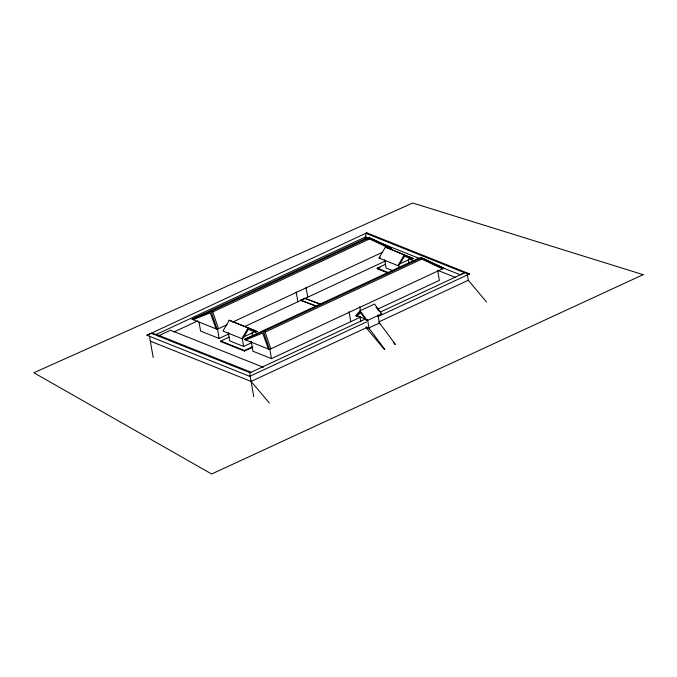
<?xml version="1.0" encoding="UTF-8"?>
<svg xmlns="http://www.w3.org/2000/svg" width="677" height="677" viewBox="0 0 677 677"><rect width="100%" height="100%" fill="white"/><g stroke="black" fill="none" stroke-linecap="round" stroke-linejoin="round"><path stroke-width="1.02" d="M249.745 376.327L250.084 372.731L250.964 372.198L156.37 334.413L151.386 333.304L146.926 335.259L249.745 376.327L366.477 321.939M156.37 334.413L365.563 236.958L365.91 233.362L366.782 232.829L469.601 273.906L377.961 316.591M248.307 329.284L255.796 332.195L257.133 331.569L229.19 320.229L222.97 331.078L241.934 338.652L243.263 338.035L248.408 329.344M241.934 338.652L248.146 327.803M404.651 256.211L398.965 265.156L397.949 265.629L378.985 258.055L385.433 247.105L413.148 258.546L411.811 259.164L410.787 258.758L398.855 264.318M397.949 265.629L404.389 254.67M356.559 316.261L360.299 312.325L366.223 320.119L367.256 320.534L381.752 313.781L374.525 304.041L360.029 310.794L355.527 315.846L357.346 315.897L360.46 312.622M367.636 238.829L369.346 237.602L391.501 248.087L390.164 248.713L368.009 238.219L365.038 238.676M146.926 335.259L366.782 232.829M192.031 319.265L366.367 238.05L369.346 237.602L211.012 311.361L192.031 319.265L217.165 329.301L227.083 324.689M158.308 335.936L170.545 330.232L263.285 367.281M212.756 311.945L369.498 238.922M173.938 331.967L197.819 320.839M232.803 322.024L382.53 252.267M378.985 258.055L380.322 257.429M316.201 306.258L300.52 300.216L304.658 298.286L321.262 304.388M199.038 322.083L200.587 331.053L219.136 338.458L229.571 333.6M244.752 326.526L385.162 261.119M252.927 347.166L244.524 351.075L220.88 341.631L220.77 341.022L229.173 337.104M388.657 273.296L377.301 268.761L377.199 268.143L385.594 264.233M377.301 268.761L380.102 267.457M243.136 337.205L254.772 331.781L255.796 332.195M244.346 339.422L418.682 258.208L421.653 257.751L443.807 268.244L269.471 349.459L244.346 339.422L264.656 330.892L270.808 348.841M263.319 331.51L421.653 257.751M265.071 332.102L421.813 259.079M228.276 332.779L229.672 340.87L243.661 346.455L251.734 342.697M220.77 341.022L244.414 350.466L251.886 346.988M251.184 341.233L252.902 351.202L271.452 358.615L360.579 317.09M377.631 309.152L439.39 280.38L437.664 270.411M365.03 319.18L250.084 372.731L151.386 333.304M380.347 312.046L464.617 272.789L469.601 273.906M366.223 320.119L367.01 319.756L357.346 315.897M150.345 341.174L251.108 381.43L366.265 327.778L366.105 326.864L368.838 327.956L384.731 349.383M378.858 321.913L468.298 280.244L467.24 274.117M368.838 327.956L379.535 322.971L395.419 344.407M193.368 318.647L212.341 310.735L218.493 328.683M245.692 339.956L262.651 333.067L268.447 349.044M193.063 319.679L210.251 312.884L216.132 328.895M417.345 258.826L420.324 258.377L442.479 268.862M320.331 304.328L304.658 298.286M300.52 300.216L317.124 306.309M365.91 233.362L464.617 272.789L460.157 274.744L434.803 264.614M365.563 236.958L368.491 238.126M372.392 239.683L419.198 258.386M433.17 263.996L443.807 268.244M366.367 238.05L367.399 238.465M383.741 244.989L391.501 248.087M413.148 258.546L385.433 247.105M408.908 258.826L414.764 261.17M438.197 270.529L455.765 277.545M392.618 270.614L386.093 268.007L384.688 259.909M377.199 268.143L388.547 272.679M380.965 313.468L381.752 313.781M366.282 327.668L369.134 328.81L367.56 319.705M257.133 331.569L229.19 320.229M404.524 256.168L411.811 259.164M422.786 258.394L442.783 267.83M370.471 238.245L390.468 247.68M251.108 381.43L269.404 403.069M468.298 280.244L486.458 301.95M393.769 342.9L395.114 344.508M366.265 327.778L384.426 349.484M376.031 307.155L379.112 311.098M360.029 310.794L367.256 320.534M263.268 331.205L269.471 349.459M211.012 311.361L217.165 329.301M408.366 259.883L408.891 262.921M398.499 264.487L399.024 267.517M366.045 236.95L366.401 238.998M377.986 314.847L379.56 323.953M359.749 306.706L360.443 310.692M359.952 316.667L360.824 321.719M349.036 311.699L350.762 321.668M306.012 287.217L307.739 297.186M296.154 291.812L297.872 301.781M269.725 348.647L271.452 358.615M251.954 332.754L252.479 335.792M250.228 376.319L253.757 396.756M242.264 338.365L243.661 346.455M244.414 350.466L244.524 351.075M217.419 328.489L219.136 338.458M149.465 336.063L153.171 357.532M643.15 274.659L211.656 474.002L33.85 372.765L412.716 202.998L643.15 274.659"/></g></svg>
